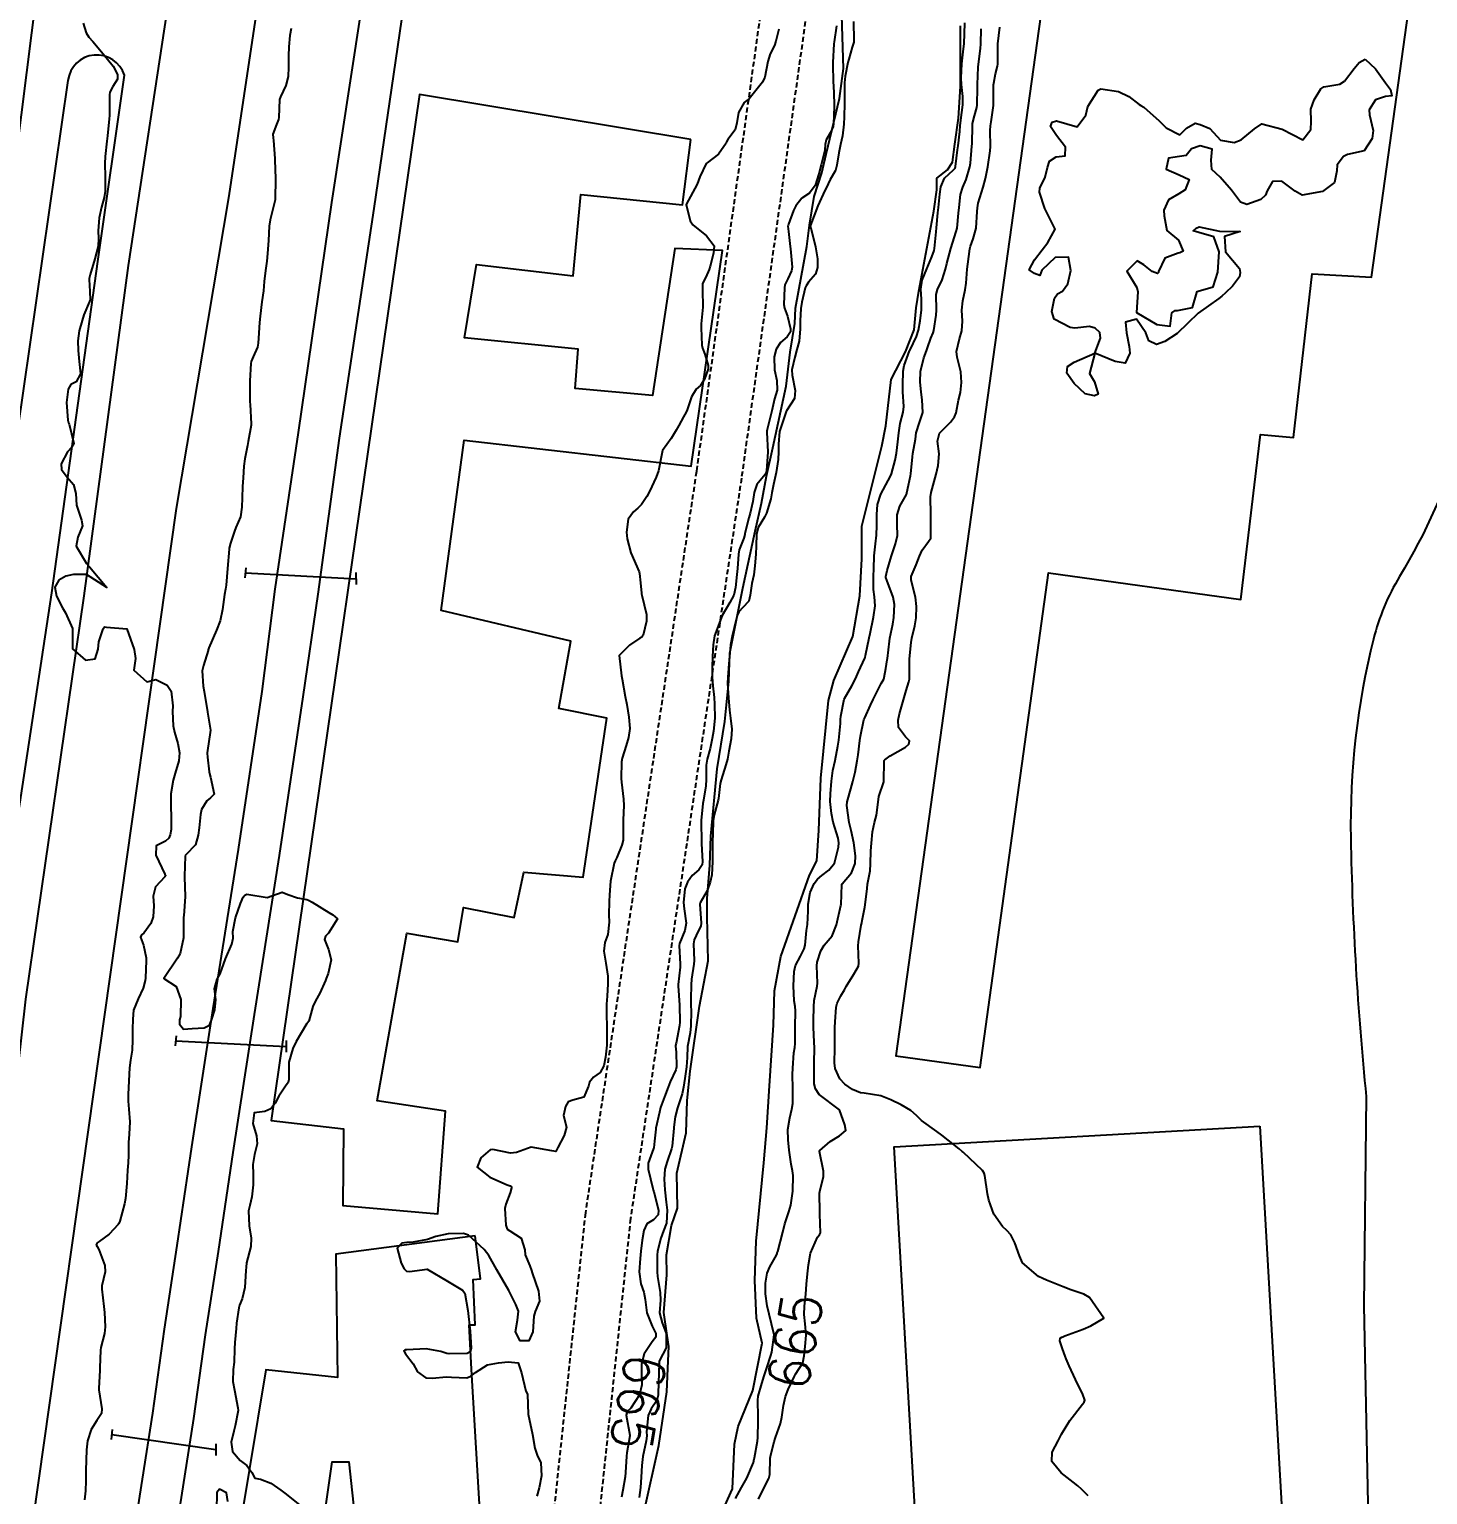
# Model space of a CAD drawing. Header units: metres. Extents: x 292545 to 299085, y 7450245 to 7463078.
# Drawn here: x 296186.9 to 296323.2, y 7457459 to 7457601.8 of the extents above; entities that cross this region are included whole.
import ezdxf
from ezdxf.enums import TextEntityAlignment as Align

# ---------------------------------------------------------------- set-up
doc = ezdxf.new("R2010")
doc.units = ezdxf.units.M
doc.linetypes.add('DASHED', pattern=[0.75, 0.5, -0.25])
for name, color, linetype in [('Area Verde e Lazer', 94, 'Continuous'), ('Cotas', 45, 'Continuous'), ('Curvas de Nivel 1m', 11, 'Continuous'), ('Curvas de Nivel 5m', 15, 'Continuous'), ('Edificações', 30, 'Continuous'), ('Hidrografia', 140, 'Continuous'), ('Linha Férrea', 20, 'Continuous'), ('Pórtico', 62, 'Continuous'), ('Vias Primárias', 230, 'Continuous'), ('Vias Secundárias', 230, 'DASHED')]:
    doc.layers.add(name, color=color, linetype=linetype)
doc.styles.add('Style-STANDARD', font='STANDARD.shx')

msp = doc.modelspace()

# ---------------------------------------------------------------- linework, layer by layer
at = {"layer": 'Area Verde e Lazer'}
msp.add_lwpolyline([(296196.17, 7457597.29, 0.805874), (296190.67, 7457596.78), (296183.21, 7457545.34), (296174.62, 7457486.87), (296173.35, 7457477.11, 0.775988), (296178.63, 7457475.89), (296179.02, 7457479.02), (296183.1, 7457507.43), (296189.11, 7457546.87), (296193.58, 7457579.14)], format="xyb", close=True, dxfattribs=at)
at = {"layer": 'Curvas de Nivel 1m', "flags": 128}
for points, elevation in [([(296192.15, 7457602.36), (296192.45, 7457601.4), (296192.69, 7457601), (296193.08, 7457600.56), (296194.09, 7457599.38), (296195.06, 7457598.18), (296195.49, 7457597.37), (296195.5, 7457596.91), (296195.04, 7457596.18), (296194.75, 7457595.64), (296194.71, 7457595.37), (296194.73, 7457593.65), (296194.71, 7457593.37), (296194.67, 7457593.05), (296194.52, 7457591.38), (296194.46, 7457590.87), (296194.29, 7457589.38), (296194.25, 7457588.69), (296194.28, 7457587.38), (296194.29, 7457586.01), (296194.2, 7457585.38), (296193.93, 7457584.43), (296193.71, 7457583.39), (296193.61, 7457582.13), (296193.63, 7457581.39), (296193.6, 7457580.64), (296193.29, 7457579.39), (296192.82, 7457577.89), (296192.74, 7457577.48), (296192.73, 7457577.4), (296192.8, 7457576.23), (296192.83, 7457575.4), (296192.78, 7457575.25), (296192.23, 7457573.95), (296192.04, 7457573.41), (296191.76, 7457572.4), (296191.64, 7457571.41), (296191.67, 7457570.47), (296191.77, 7457569.41), (296191.9, 7457568.21), (296191.48, 7457567.41), (296190.95, 7457567.16), (296190.69, 7457566.71), (296190.51, 7457565.42), (296190.65, 7457563.7), (296190.72, 7457563.42), (296190.77, 7457563.29), (296191.24, 7457561.41), (296191.01, 7457561.02), (296190.61, 7457560.59), (296190.02, 7457559.43), (296190.04, 7457558.88), (296190.58, 7457558.13), (296191.21, 7457557.41), (296191.42, 7457556.56), (296191.51, 7457555.41), (296191.99, 7457553.94), (296192.07, 7457553.4), (296191.63, 7457552.29), (296191.48, 7457551.41), (296192.49, 7457549.72), (296192.77, 7457549.4), (296194.45, 7457547.38), (296192.47, 7457548.67), (296191.21, 7457548.67), (296190.47, 7457548.49), (296189.78, 7457548.11), (296189.4, 7457547.44), (296189.56, 7457546.55), (296190.14, 7457545.42), (296190.43, 7457544.91), (296191.12, 7457543.41), (296191.11, 7457542.7), (296191.12, 7457541.41), (296192.37, 7457540.31), (296193.33, 7457540.43), (296193.62, 7457541.39), (296193.67, 7457542.1), (296194.1, 7457543.38), (296194.24, 7457543.55), (296194.41, 7457543.54), (296196.4, 7457543.35), (296197.13, 7457541.34), (296197.25, 7457540.47), (296197.08, 7457539.34), (296198.35, 7457538.2), (296199.24, 7457538.43), (296200.34, 7457537.88), (296200.74, 7457537.3), (296200.88, 7457535.87), (296200.87, 7457535.3), (296200.93, 7457533.93), (296201.05, 7457533.3), (296201.36, 7457532.21), (296201.53, 7457531.29), (296201.46, 7457530.5), (296201.12, 7457529.3), (296200.91, 7457528.63), (296200.68, 7457527.3), (296200.7, 7457525.8), (296200.72, 7457525.3), (296200.71, 7457523.83), (296200.63, 7457523.3), (296200.49, 7457522.99), (296200.16, 7457522.7), (296199.25, 7457522.22), (296199.22, 7457521.32), (296200.12, 7457519.47), (296200.17, 7457519.36), (296200.17, 7457519.31), (296200.12, 7457519.22), (296199.19, 7457518.24), (296198.98, 7457517.32), (296199.02, 7457516.39), (296198.97, 7457515.32), (296198.73, 7457514.66), (296198.06, 7457513.74), (296197.82, 7457513.56), (296197.72, 7457513.33), (296198.04, 7457512.54), (296198.29, 7457511.33), (296198.3, 7457511.05), (296198.21, 7457509.33), (296198.19, 7457509.13), (296197.99, 7457508.36), (296197.5, 7457507.34), (296197.07, 7457506.24), (296196.98, 7457505.34), (296196.96, 7457504.36), (296196.95, 7457503.34), (296196.92, 7457502.34), (296196.75, 7457501.35), (296196.65, 7457500.6), (296196.59, 7457499.35), (296196.53, 7457498.01), (296196.54, 7457497.35), (296196.61, 7457496.59), (296196.69, 7457495.35), (296196.63, 7457494.16), (296196.58, 7457493.35), (296196.57, 7457492.11), (296196.53, 7457491.35), (296196.48, 7457490.65), (296196.41, 7457489.35), (296196.28, 7457487.88), (296196.18, 7457487.35), (296195.73, 7457485.69), (296195.63, 7457485.46), (296195.55, 7457485.36), (296194.67, 7457484.41), (296193.7, 7457483.68), (296193.51, 7457483.57), (296193.43, 7457483.38), (296193.51, 7457483.2), (296193.69, 7457482.92), (296194.26, 7457481.37), (296194.3, 7457480.74), (296193.98, 7457479.38), (296193.96, 7457479.05), (296194.17, 7457477.37), (296194.22, 7457476.77), (296194.29, 7457475.37), (296194.23, 7457474.74), (296193.87, 7457473.38), (296193.83, 7457473.12), (296193.77, 7457471.38), (296193.76, 7457471.17), (296193.66, 7457469.38), (296193.67, 7457469.24), (296193.98, 7457467.38), (296193.93, 7457466.95), (296193.49, 7457466.27), (296192.94, 7457465.39), (296192.57, 7457464.29), (296192.48, 7457463.39), (296192.45, 7457462.4), (296192.42, 7457461.4), (296192.42, 7457460.39), (296192.39, 7457459.4), (296192.27, 7457458.53)], 668), ([(296267.22, 7457602.52), (296267.25, 7457600.68), (296267.23, 7457600.52), (296267.09, 7457600.03), (296266.75, 7457598.85), (296266.66, 7457598.52), (296266.39, 7457597.19), (296266.33, 7457596.53), (296266.32, 7457595.24), (296266.32, 7457594.53), (296266.31, 7457593.23), (296266.28, 7457592.53), (296266.13, 7457591.38), (296265.94, 7457590.53), (296265.77, 7457589.73), (296265.57, 7457588.53), (296265.46, 7457588.02), (296264.93, 7457587.12), (296264.75, 7457586.72), (296264.68, 7457586.54), (296264.42, 7457586.05), (296263.73, 7457584.56), (296263.01, 7457582.69), (296263, 7457582.57), (296263.04, 7457582.41), (296263.52, 7457580.56), (296263.69, 7457579.41), (296263.7, 7457578.56), (296263.49, 7457577.9), (296262.81, 7457577.12), (296262.6, 7457576.78), (296262.51, 7457576.57), (296262.18, 7457575.19), (296262.08, 7457574.58), (296262, 7457573.35), (296262.02, 7457572.58), (296261.93, 7457571.4), (296261.7, 7457570.58), (296261.49, 7457569.82), (296261.21, 7457568.59), (296261.23, 7457568.06), (296261.54, 7457566.58), (296261.47, 7457565.79), (296260.69, 7457564.59), (296260.68, 7457564.57), (296260.66, 7457564.54), (296260, 7457562.6), (296259.89, 7457561.34), (296259.9, 7457560.6), (296259.87, 7457559.86), (296259.67, 7457558.6), (296259.4, 7457557.42), (296259.24, 7457556.61), (296259.14, 7457556.04), (296258.74, 7457554.62), (296258.54, 7457554.25), (296257.91, 7457553.25), (296257.76, 7457552.63), (296257.73, 7457551.41), (296257.69, 7457550.63), (296257.61, 7457549.5), (296257.5, 7457548.63), (296257.31, 7457547.79), (296257.15, 7457546.63), (296257, 7457546.07), (296256.43, 7457545.44), (296256.05, 7457545.02), (296255.88, 7457544.65), (296255.59, 7457543.46), (296255.38, 7457542.65), (296255.23, 7457541.81), (296255.14, 7457540.65), (296255.07, 7457539.95), (296254.96, 7457538.65), (296254.94, 7457538.06), (296255.02, 7457536.65), (296255.12, 7457535.46), (296255.23, 7457534.66), (296255.34, 7457533.61), (296255.28, 7457532.65), (296255.07, 7457531.46), (296254.92, 7457530.66), (296254.78, 7457530.13), (296254.32, 7457528.67), (296254.23, 7457528.29), (296254.04, 7457526.85), (296254.01, 7457526.67), (296253.63, 7457525.25), (296253.55, 7457524.68), (296253.49, 7457523.36), (296253.47, 7457522.68), (296253.47, 7457521.36), (296253.48, 7457520.68), (296253.4, 7457519.41), (296253.25, 7457518.68), (296252.95, 7457517.84), (296252.27, 7457516.69), (296252.23, 7457516.55), (296252.38, 7457514.69), (296252.34, 7457514.42), (296252.06, 7457513.93), (296251.68, 7457513.06), (296251.61, 7457512.69), (296251.67, 7457511.05), (296251.66, 7457510.69), (296251.44, 7457509.26), (296251.38, 7457508.7), (296251.35, 7457507.33), (296251.37, 7457506.7), (296251.39, 7457506.12), (296251.37, 7457504.7), (296251.28, 7457504.03), (296251.05, 7457502.7), (296250.99, 7457501.63), (296250.94, 7457500.7), (296250.77, 7457499.58), (296250.66, 7457498.71), (296250.53, 7457498.06), (296250.05, 7457496.72), (296249.84, 7457495.82), (296249.71, 7457494.84), (296249.7, 7457494.72), (296249.55, 7457492.98), (296249.49, 7457492.72), (296249.04, 7457491.49), (296248.82, 7457490.73), (296248.75, 7457489.75), (296248.82, 7457488.73), (296248.94, 7457487.54), (296249.04, 7457486.73), (296248.98, 7457485.47), (296248.69, 7457484.73), (296248.42, 7457484.02), (296248.11, 7457482.74), (296248.07, 7457482.36), (296248.07, 7457480.74), (296248.11, 7457480.29), (296248.36, 7457478.73), (296248.39, 7457477.98), (296248.32, 7457476.73), (296248.57, 7457475.77), (296248.94, 7457474.73), (296248.96, 7457473.34), (296248.62, 7457472.73), (296248.27, 7457472.03), (296248.23, 7457470.73), (296248.22, 7457470.06), (296248.16, 7457468.73), (296248.05, 7457468.21), (296247.51, 7457467.39), (296247.21, 7457466.74), (296247.05, 7457465.17), (296247.06, 7457464.75), (296247, 7457464.28), (296246.68, 7457462.75), (296246.58, 7457461.89), (296246.53, 7457460.75), (296246.44, 7457459.73), (296246.31, 7457458.76)], 664), ([(296255.7, 7457458.65), (296256.31, 7457459.75), (296256.81, 7457460.63), (296257.45, 7457462.18), (296257.54, 7457462.53), (296257.55, 7457462.62), (296257.85, 7457464.24), (296257.88, 7457464.62), (296257.92, 7457466.19), (296257.93, 7457466.62), (296257.88, 7457468.25), (296257.92, 7457468.62), (296258.29, 7457469.86), (296258.51, 7457470.61), (296258.76, 7457471.4), (296259.17, 7457472.6), (296259.24, 7457472.93), (296259.47, 7457474.6), (296259.46, 7457474.73), (296258.99, 7457476.61), (296258.8, 7457477.44), (296258.65, 7457478.61), (296258.64, 7457479.62), (296258.81, 7457480.61), (296259.05, 7457481.23), (296259.69, 7457482.36), (296259.76, 7457482.53), (296259.78, 7457482.6), (296259.83, 7457482.73), (296260.31, 7457484.59), (296260.53, 7457485.4), (296260.91, 7457486.58), (296261.1, 7457487.22), (296261.3, 7457488.58), (296261.32, 7457490.12), (296261.26, 7457490.58), (296261.14, 7457491.23), (296260.94, 7457492.58), (296260.84, 7457493.6), (296260.82, 7457494.59), (296261, 7457495.73), (296261.21, 7457496.58), (296261.29, 7457497.15), (296261.29, 7457498.58), (296261.28, 7457499.96), (296261.29, 7457500.58), (296261.41, 7457502.07), (296261.49, 7457502.58), (296261.52, 7457502.98), (296261.53, 7457504.58), (296261.55, 7457506.16), (296261.51, 7457506.58), (296261.43, 7457507.13), (296261.37, 7457508.58), (296261.42, 7457509.98), (296261.56, 7457510.58), (296262.03, 7457511.5), (296262.41, 7457512.2), (296262.5, 7457512.57), (296262.64, 7457513.99), (296262.72, 7457514.56), (296262.78, 7457515.87), (296262.79, 7457516.56), (296263, 7457517.67), (296263.37, 7457518.56), (296263.69, 7457518.98), (296264.12, 7457519.33), (296264.82, 7457519.85), (296265.37, 7457520.53), (296265.74, 7457522.11), (296265.78, 7457522.53), (296265.72, 7457522.97), (296265.24, 7457524.53), (296265.05, 7457525.39), (296264.94, 7457526.54), (296264.96, 7457527.28), (296265.06, 7457528.54), (296265.21, 7457529.57), (296265.42, 7457530.53), (296265.68, 7457531.93), (296265.77, 7457532.53), (296265.94, 7457534.16), (296265.94, 7457534.53), (296265.96, 7457534.87), (296266.31, 7457536.52), (296266.33, 7457536.57), (296267.05, 7457537.81), (296267.4, 7457538.51), (296267.68, 7457539.19), (296268.3, 7457540.5), (296268.33, 7457540.56), (296268.39, 7457540.78), (296268.74, 7457542.49), (296268.84, 7457542.92), (296269.15, 7457544.49), (296269.31, 7457545.62), (296269.27, 7457546.49), (296269.17, 7457547.2), (296269.15, 7457548.49), (296269.19, 7457549.2), (296269.23, 7457550.49), (296269.34, 7457551.66), (296269.45, 7457552.49), (296269.49, 7457553.44), (296269.47, 7457554.49), (296269.55, 7457555.49), (296269.87, 7457556.48), (296270.59, 7457557.8), (296270.81, 7457558.25), (296270.9, 7457558.47), (296271.28, 7457559.79), (296271.4, 7457560.46), (296271.52, 7457561.57), (296271.62, 7457562.46), (296271.75, 7457563.36), (296272.04, 7457564.46), (296272.1, 7457565.03), (296272.02, 7457566.46), (296272.03, 7457567.12), (296272.06, 7457568.46), (296272.14, 7457569.03), (296272.68, 7457570.45), (296272.7, 7457570.48), (296272.73, 7457570.54), (296273.36, 7457571.83), (296273.55, 7457572.44), (296273.7, 7457573.37), (296273.84, 7457574.43), (296273.83, 7457575.48), (296273.76, 7457576.44), (296273.91, 7457577.34), (296274.36, 7457578.43), (296274.84, 7457579.6), (296275.06, 7457580.21), (296275.1, 7457580.42), (296275.26, 7457582.03), (296275.3, 7457582.42), (296275.43, 7457583.88), (296275.48, 7457584.41), (296275.63, 7457585.7), (296275.73, 7457586.41), (296276.07, 7457587.27), (296276.95, 7457588.06), (296277.1, 7457588.25), (296277.14, 7457588.4), (296277.35, 7457590.01), (296277.4, 7457590.4), (296277.56, 7457591.82), (296277.61, 7457592.39), (296277.77, 7457593.64), (296277.87, 7457594.39), (296277.87, 7457595.23), (296277.74, 7457596.39), (296277.7, 7457597.04), (296277.77, 7457598.39), (296277.9, 7457599.57), (296277.99, 7457600.39), (296278.02, 7457601.31), (296278.06, 7457602.39)], 664), ([(296290.07, 7457458.91), (296289.42, 7457459.58), (296289.07, 7457459.9), (296288.62, 7457460.25), (296287.44, 7457461.17), (296286.53, 7457462.28), (296286.57, 7457463.17), (296287.14, 7457464.27), (296287.25, 7457464.49), (296287.48, 7457464.94), (296288.29, 7457466.26), (296289.52, 7457467.84), (296289.7, 7457468.06), (296289.76, 7457468.24), (296289.53, 7457468.88), (296289.07, 7457469.77), (296288.85, 7457470.25), (296288.23, 7457471.6), (296287.92, 7457472.26), (296287.82, 7457472.52), (296287.58, 7457473.24), (296287.32, 7457474.01), (296287.36, 7457474.27), (296287.5, 7457474.36), (296287.59, 7457474.4), (296287.81, 7457474.49), (296289.6, 7457475.16), (296290.35, 7457475.48), (296291.61, 7457476.22), (296290.19, 7457478.23), (296289.65, 7457478.56), (296288.39, 7457478.99), (296287.65, 7457479.27), (296286.01, 7457479.94), (296285.66, 7457480.08), (296285.23, 7457480.29), (296283.68, 7457481.62), (296283.37, 7457482.31), (296282.94, 7457483.55), (296282.54, 7457484.33), (296282.16, 7457484.77), (296281.72, 7457485.14), (296280.87, 7457486.35), (296280.4, 7457487.71), (296280.26, 7457488.35), (296280.01, 7457490.13), (296279.94, 7457490.36), (296279.79, 7457490.6), (296277.89, 7457492.38), (296277.8, 7457492.46), (296277.49, 7457492.71), (296275.83, 7457494.06), (296275.32, 7457494.42), (296273.84, 7457495.47), (296273.36, 7457495.95), (296272.78, 7457496.45), (296271.86, 7457496.99), (296270.86, 7457497.48), (296269.87, 7457497.87), (296268.24, 7457498.13), (296267.88, 7457498.17), (296267.1, 7457498.51), (296266.37, 7457499.01), (296265.89, 7457499.54), (296265.43, 7457500.53), (296265.35, 7457501.09), (296265.39, 7457502.54), (296265.39, 7457503.07), (296265.4, 7457504.54), (296265.41, 7457505.08), (296265.52, 7457506.53), (296265.61, 7457506.9), (296265.99, 7457507.62), (296266.32, 7457508.21), (296266.49, 7457508.52), (296267.23, 7457509.73), (296267.69, 7457510.5), (296267.74, 7457510.79), (296267.66, 7457512.5), (296267.69, 7457512.87), (296267.96, 7457514.5), (296267.98, 7457514.6), (296268.08, 7457515.13), (296268.32, 7457516.27), (296268.36, 7457516.5), (296268.53, 7457518.08), (296268.58, 7457518.5), (296268.82, 7457519.8), (296268.87, 7457520.49), (296268.89, 7457521.75), (296268.97, 7457522.49), (296269.06, 7457523.61), (296269.25, 7457524.49), (296269.46, 7457525.23), (296269.6, 7457526.49), (296269.69, 7457527.02), (296270.16, 7457528.48), (296270.17, 7457528.54), (296270.19, 7457530.48), (296270.2, 7457530.54), (296270.26, 7457530.62), (296270.79, 7457530.99), (296272.28, 7457531.84), (296272.61, 7457532.12), (296272.66, 7457532.45), (296272.29, 7457532.86), (296271.6, 7457533.76), (296271.55, 7457534.46), (296271.69, 7457535.09), (296272.07, 7457536.45), (296272.34, 7457537.36), (296272.61, 7457538.19), (296272.66, 7457538.45), (296272.65, 7457540.18), (296272.65, 7457540.45), (296272.82, 7457542.03), (296272.9, 7457542.45), (296273.2, 7457543.65), (296273.32, 7457544.44), (296273.34, 7457545.54), (296273.26, 7457546.44), (296272.83, 7457548.09), (296272.83, 7457548.45), (296273.33, 7457549.6), (296273.64, 7457550.44), (296273.91, 7457551.03), (296274.51, 7457551.86), (296274.74, 7457552.21), (296274.76, 7457552.43), (296274.75, 7457552.66), (296274.73, 7457554.43), (296274.72, 7457556.28), (296274.73, 7457556.43), (296274.79, 7457556.64), (296275.25, 7457558.42), (296275.47, 7457559.28), (296275.55, 7457560.42), (296275.4, 7457561.65), (296275.6, 7457562.42), (296276.65, 7457563.51), (296277.05, 7457564.01), (296277.2, 7457564.39), (296277.44, 7457565.63), (296277.62, 7457566.39), (296277.73, 7457567.36), (296277.66, 7457568.39), (296277.32, 7457569.81), (296277.25, 7457570.39), (296277.53, 7457571.61), (296277.78, 7457572.39), (296277.84, 7457573.33), (296277.78, 7457574.39), (296277.86, 7457575.32), (296278.09, 7457576.39), (296278.18, 7457577.02), (296278.28, 7457578.39), (296278.34, 7457578.88), (296278.55, 7457580.38), (296278.6, 7457580.63), (296278.86, 7457581.36), (296279.16, 7457582.38), (296279.27, 7457584), (296279.29, 7457584.37), (296279.37, 7457584.84), (296279.84, 7457586.37), (296280.08, 7457587.22), (296280.29, 7457588.36), (296280.54, 7457589.93), (296280.57, 7457590.36), (296280.52, 7457591.89), (296280.55, 7457592.36), (296280.61, 7457592.74), (296280.84, 7457594.35), (296280.85, 7457594.52), (296280.86, 7457596.35), (296280.87, 7457596.52), (296281.05, 7457597.41), (296281.24, 7457598.17), (296281.27, 7457598.35), (296281.26, 7457600.18), (296281.27, 7457600.35), (296281.48, 7457601.97)], 666), ([(296212.43, 7457601.84), (296212.28, 7457601.17), (296212.19, 7457600.06), (296212.17, 7457599.17), (296212.16, 7457598.06), (296212.12, 7457597.17), (296211.91, 7457596.3), (296211.37, 7457595.18), (296211.29, 7457594.91), (296211.22, 7457593.18), (296211.19, 7457592.99), (296210.99, 7457592.5), (296210.63, 7457591.53), (296210.66, 7457591.18), (296210.7, 7457590.92), (296210.82, 7457589.18), (296210.83, 7457589.06), (296210.88, 7457587.18), (296210.87, 7457585.21), (296210.87, 7457585.18), (296210.87, 7457585.14), (296210.37, 7457583.19), (296210.28, 7457582.59), (296210.2, 7457581.19), (296210.12, 7457579.92), (296210.03, 7457579.19), (296209.9, 7457578.27), (296209.8, 7457577.2), (296209.71, 7457576.29), (296209.57, 7457575.2), (296209.38, 7457573.81), (296209.32, 7457573.2), (296209.22, 7457571.68), (296209.2, 7457571.2), (296209.14, 7457570.8), (296208.72, 7457569.86), (296208.53, 7457569.4), (296208.49, 7457569.21), (296208.4, 7457567.51), (296208.4, 7457567.21), (296208.4, 7457565.49), (296208.41, 7457565.21), (296208.51, 7457563.34), (296208.51, 7457563.21), (296208.24, 7457561.6), (296208.16, 7457561.21), (296207.91, 7457559.91), (296207.82, 7457559.22), (296207.73, 7457558.07), (296207.68, 7457557.22), (296207.64, 7457556.14), (296207.61, 7457555.22), (296207.47, 7457554.29), (296207.03, 7457553.22), (296206.88, 7457552.87), (296206.51, 7457551.7), (296206.39, 7457551.23), (296206.38, 7457551.11), (296206.22, 7457549.23), (296206.07, 7457547.62), (296206.02, 7457547.24), (296205.92, 7457546.71), (296205.71, 7457545.24), (296205.51, 7457544.15), (296205.15, 7457543.25), (296204.39, 7457541.52), (296204.33, 7457541.31), (296204.32, 7457541.26), (296203.86, 7457539.78), (296203.76, 7457539.27), (296203.84, 7457537.77), (296203.93, 7457537.26), (296204.28, 7457535.29), (296204.28, 7457535.26), (296204.31, 7457535.05), (296204.55, 7457533.51), (296204.54, 7457533.26), (296204.27, 7457531.5), (296204.24, 7457531.29), (296204.24, 7457531.26), (296204.26, 7457530.86), (296204.42, 7457529.44), (296204.46, 7457529.26), (296204.57, 7457528.93), (296204.91, 7457527.25), (296204.57, 7457526.9), (296204.21, 7457526.62), (296203.69, 7457525.78), (296203.58, 7457525.27), (296203.46, 7457523.99), (296203.37, 7457523.27), (296203.11, 7457522.32), (296202.14, 7457521.36), (296202.11, 7457521.32), (296202.1, 7457521.28), (296202.09, 7457521.23), (296202.02, 7457519.28), (296202.02, 7457519.18), (296202.1, 7457517.28), (296201.96, 7457515.4), (296201.94, 7457515.28), (296201.92, 7457515.13), (296201.91, 7457513.28), (296201.59, 7457511.73), (296201.35, 7457511.29), (296200, 7457509.31), (296201.22, 7457508.52), (296201.65, 7457507.28), (296201.63, 7457505.62), (296201.55, 7457505.29), (296201.53, 7457504.87), (296201.94, 7457504.36), (296202.78, 7457504.44), (296203.95, 7457504.5), (296204.46, 7457504.75), (296204.65, 7457505.25), (296204.97, 7457506.25), (296205.07, 7457507.25), (296204.95, 7457508.29), (296205.2, 7457509.25), (296205.5, 7457509.75), (296206.02, 7457511.24), (296206.63, 7457512.65), (296206.77, 7457513.23), (296206.73, 7457513.9), (296206.99, 7457515.23), (296207.47, 7457516.6), (296207.73, 7457517.22), (296207.89, 7457517.41), (296208.1, 7457517.53), (296210.09, 7457517.19), (296211.54, 7457517.73), (296212.1, 7457517.48), (296213.03, 7457517.15), (296213.94, 7457516.99), (296214.09, 7457516.95), (296214.47, 7457516.76), (296216.08, 7457515.73), (296216.48, 7457515.52), (296216.93, 7457515.11), (296216.06, 7457513.71), (296215.76, 7457513.42), (296215.65, 7457513.12), (296216.04, 7457512.12), (296216.31, 7457511.12), (296216.01, 7457509.79), (296215.83, 7457509.3), (296215.77, 7457509.12), (296215.22, 7457507.89), (296214.79, 7457507.13), (296214.54, 7457506.57), (296214.13, 7457505.14), (296214.05, 7457505.04), (296213.95, 7457504.92), (296212.91, 7457503.16), (296212.58, 7457502.5), (296212.18, 7457501.17), (296212.18, 7457499.46), (296212.11, 7457499.17), (296211.88, 7457498.82), (296211.2, 7457497.84), (296210.86, 7457497.18), (296210.44, 7457496.6), (296209.85, 7457496.37), (296208.82, 7457496.22), (296208.67, 7457495.2), (296209.04, 7457493.98), (296209.11, 7457493.2), (296208.84, 7457492.17), (296208.69, 7457491.2), (296208.72, 7457490.26), (296208.72, 7457489.2), (296208.58, 7457488.03), (296208.39, 7457487.21), (296208.27, 7457486.67), (296208.31, 7457485.21), (296208.52, 7457484.03), (296208.48, 7457483.21), (296208.07, 7457481.61), (296208.02, 7457481.21), (296208.01, 7457480.87), (296207.9, 7457479.22), (296207.63, 7457478.12), (296207.37, 7457477.48), (296207.31, 7457477.22), (296207.1, 7457475.73), (296207.05, 7457475.23), (296206.94, 7457473.86), (296206.9, 7457473.23), (296206.86, 7457471.93), (296206.75, 7457471.23), (296206.72, 7457470.05), (296206.9, 7457469.23), (296207.23, 7457467.5), (296207.24, 7457467.22), (296206.97, 7457465.74), (296206.83, 7457465.23), (296206.56, 7457464.14), (296206.69, 7457463.23), (296207.44, 7457462.37), (296208.1, 7457461.87), (296208.57, 7457461.2), (296208.87, 7457460.64), (296209.43, 7457460.56), (296210.43, 7457460.17), (296211.42, 7457459.46), (296211.8, 7457459.17), (296213.39, 7457457.92)], 667), ([(296259.93, 7457601.78), (296259.64, 7457600.6), (296259.5, 7457600.19), (296259.08, 7457599.36), (296258.86, 7457598.61), (296258.57, 7457597.1), (296258.35, 7457596.62), (296257.03, 7457595), (296256.83, 7457594.84), (296256.57, 7457594.64), (296256.01, 7457593.65), (296255.83, 7457592.65), (296255.67, 7457591.97), (296254.98, 7457591.01), (296254.85, 7457590.79), (296254.79, 7457590.66), (296254.05, 7457589.59), (296252.95, 7457588.76), (296252.84, 7457588.68), (296252.24, 7457587.38), (296251.99, 7457586.69), (296250.9, 7457584.71), (296251.29, 7457583.1), (296251.56, 7457582.7), (296252.87, 7457581.63), (296253.64, 7457580.67), (296253.56, 7457579.96), (296253.24, 7457578.68), (296253.15, 7457578.35), (296252.82, 7457577.63), (296252.5, 7457576.99), (296252.49, 7457576.68), (296252.51, 7457576.4), (296252.53, 7457574.69), (296252.38, 7457573.08), (296252.35, 7457572.69), (296252.44, 7457570.99), (296252.51, 7457570.69), (296252.73, 7457570.13), (296253.05, 7457569.02), (296253.04, 7457568.69), (296252.7, 7457567.68), (296252.31, 7457567.08), (296251.89, 7457566.7), (296251.42, 7457565.97), (296251.01, 7457564.71), (296250.9, 7457564.46), (296250.66, 7457564), (296250.19, 7457563.17), (296249.92, 7457562.72), (296249.43, 7457561.92), (296248.61, 7457560.73), (296248.2, 7457558.74), (296247.98, 7457558.13), (296247.34, 7457556.75), (296247.08, 7457556.24), (296246.55, 7457555.46), (296246.2, 7457555.11), (296245.76, 7457554.77), (296245.26, 7457554.05), (296245.09, 7457552.77), (296245.15, 7457552.14), (296245.51, 7457550.77), (296246.33, 7457548.91), (296246.37, 7457548.76), (296246.46, 7457547.85), (296246.54, 7457546.84), (296246.54, 7457546.76), (296246.57, 7457546.64), (296247.05, 7457544.75), (296247.05, 7457544.12), (296246.71, 7457542.76), (296246.59, 7457542.57), (296246.4, 7457542.45), (296245.38, 7457541.79), (296244.38, 7457540.78), (296244.61, 7457538.78), (296244.66, 7457538.47), (296244.97, 7457536.77), (296245.11, 7457535.99), (296245.32, 7457534.77), (296245.4, 7457533.67), (296245.27, 7457532.77), (296245.05, 7457531.99), (296244.67, 7457530.78), (296244.61, 7457530.42), (296244.57, 7457528.78), (296244.59, 7457528.42), (296244.8, 7457526.77), (296244.83, 7457526.15), (296244.77, 7457524.77), (296244.77, 7457524.19), (296244.77, 7457522.77), (296244.65, 7457522.29), (296244.15, 7457521.11), (296244, 7457520.78), (296243.9, 7457520.55), (296243.53, 7457518.8), (296243.45, 7457517.45), (296243.41, 7457516.8), (296243.36, 7457515.51), (296243.4, 7457514.8), (296243.27, 7457513.59), (296242.98, 7457512.8), (296242.87, 7457511.96), (296243.07, 7457510.8), (296243.27, 7457509.54), (296243.28, 7457508.8), (296243.21, 7457507.58), (296243.15, 7457506.8), (296243.13, 7457505.63), (296243.17, 7457504.8), (296243.19, 7457503.55), (296243.16, 7457502.8), (296243.06, 7457501.65), (296242.89, 7457500.8), (296242.54, 7457500.16), (296241.89, 7457499.69), (296241.5, 7457499.2), (296241.39, 7457498.81), (296240.92, 7457497.76), (296239.86, 7457497.46), (296239.41, 7457497.29), (296239.14, 7457496.84), (296238.96, 7457495.96), (296239.24, 7457494.84), (296239.01, 7457494.03), (296238.41, 7457492.85), (296238.19, 7457492.47), (296237.81, 7457492.53), (296235.81, 7457492.88), (296234.36, 7457492.35), (296233.8, 7457492.3), (296232.07, 7457492.67), (296231.81, 7457492.62), (296230.89, 7457491.84), (296230.55, 7457490.94), (296231.77, 7457489.96), (296233.47, 7457489.2), (296233.76, 7457489.1), (296233.88, 7457489.02), (296233.88, 7457488.91), (296233.76, 7457488.42), (296233.32, 7457487.34), (296233.25, 7457486.91), (296233.33, 7457485.3), (296233.45, 7457484.91), (296233.71, 7457484.74), (296234.83, 7457484.02), (296235.19, 7457482.89), (296235.21, 7457482.41), (296235.67, 7457481.33), (296235.82, 7457480.88), (296235.89, 7457480.65), (296236.51, 7457478.87), (296236.61, 7457477.89), (296236.2, 7457476.87), (296236.07, 7457476.42), (296235.96, 7457474.88), (296235.58, 7457474.03), (296234.72, 7457474.03), (296234.26, 7457474.9), (296234.47, 7457476.04), (296234.58, 7457476.9), (296234.3, 7457477.57), (296233.64, 7457478.91), (296232.47, 7457480.92), (296231.69, 7457482.34), (296231.23, 7457482.93), (296229.71, 7457484.3), (296229.22, 7457484.47), (296227.71, 7457484.44), (296226.52, 7457484.18), (296225.7, 7457483.89), (296224.31, 7457483.63), (296223.7, 7457483.61), (296223.21, 7457483.52), (296222.75, 7457483.04), (296223.12, 7457481.59), (296223.43, 7457481.03), (296223.67, 7457480.8), (296223.94, 7457480.76), (296225.67, 7457481), (296227.66, 7457479.84), (296229.12, 7457478.96), (296229.34, 7457478.65), (296229.62, 7457476.96), (296229.85, 7457474.96), (296229.94, 7457473.31), (296229.85, 7457472.96), (296229.57, 7457472.79), (296227.8, 7457472.75), (296227.57, 7457472.78), (296227, 7457472.99), (296225.58, 7457473.23), (296223.68, 7457473.14), (296223.57, 7457473.13), (296223.49, 7457473.12), (296223.41, 7457473.03), (296223.57, 7457472.76), (296224.32, 7457471.78), (296224.72, 7457471.01), (296225.54, 7457470.42), (296226.15, 7457470.39), (296227.55, 7457470.51), (296228.05, 7457470.47), (296229.54, 7457470.41), (296229.92, 7457470.58), (296230.39, 7457470.95), (296231.56, 7457471.68), (296232.61, 7457471.87), (296233.56, 7457471.97), (296234.55, 7457471.89), (296234.87, 7457470.89), (296235.28, 7457469.13), (296235.4, 7457468.88), (296235.43, 7457468.79), (296235.5, 7457466.88), (296235.94, 7457464.88), (296236.15, 7457463.57), (296236.4, 7457462.88), (296236.73, 7457462.15), (296236.8, 7457460.87), (296236.58, 7457459.71), (296236.34, 7457458.88)], 666), ([(296206.26, 7457458.37), (296206.1, 7457459.23), (296205.42, 7457459.58), (296205.17, 7457459.24), (296205.13, 7457457.5)], 667)]:
    msp.add_lwpolyline(points, dxfattribs=dict(at, elevation=elevation))
at = {"layer": 'Curvas de Nivel 1m', "elevation": 667, "flags": 128}
msp.add_lwpolyline([(296317.08, 7457598.85), (296318.07, 7457597.91), (296319.05, 7457596.55), (296319.54, 7457595.89), (296319.66, 7457595.27), (296319.03, 7457595.23), (296318.06, 7457594.88), (296317.47, 7457593.92), (296317.49, 7457593.43), (296317.85, 7457591.91), (296317.76, 7457591.13), (296316.97, 7457589.92), (296315.34, 7457589.57), (296314.96, 7457589.38), (296314.35, 7457588.56), (296314.3, 7457587.96), (296314.06, 7457586.83), (296312.92, 7457585.97), (296310.92, 7457585.6), (296310.25, 7457586.01), (296308.93, 7457586.96), (296308.04, 7457586.92), (296307.52, 7457586.03), (296307.35, 7457585.6), (296306.91, 7457585.18), (296305.53, 7457584.68), (296304.91, 7457584.92), (296304.05, 7457586.08), (296302.94, 7457587.36), (296302.13, 7457588.1), (296302.06, 7457589), (296302.16, 7457590.1), (296300.98, 7457590.4), (296300.13, 7457590.12), (296299.63, 7457589.46), (296298.96, 7457589.38), (296297.89, 7457589.22), (296297.69, 7457588.15), (296298.94, 7457587.6), (296299.93, 7457587.13), (296299.52, 7457586.13), (296298.92, 7457585.75), (296297.91, 7457585.15), (296297.45, 7457584.15), (296297.47, 7457583.58), (296297.73, 7457582.15), (296298.86, 7457581.23), (296299.34, 7457580.14), (296299.01, 7457579.98), (296298.85, 7457579.96), (296297.53, 7457579.47), (296296.94, 7457578.16), (296296.92, 7457578.07), (296296.83, 7457577.99), (296296.3, 7457578.17), (296295.49, 7457578.83), (296294.84, 7457579.21), (296293.83, 7457578.2), (296294.81, 7457576.62), (296294.92, 7457576.19), (296294.78, 7457574.19), (296296.77, 7457573), (296298.07, 7457572.84), (296298.22, 7457574.15), (296298.55, 7457574.37), (296298.79, 7457574.37), (296300.24, 7457574.67), (296300.66, 7457576.12), (296300.71, 7457576.22), (296300.8, 7457576.25), (296302.24, 7457576.67), (296302.71, 7457578.09), (296302.85, 7457580.09), (296302.33, 7457581.56), (296300.87, 7457581.98), (296300.32, 7457582.13), (296300.6, 7457582.4), (296300.88, 7457582.53), (296302.87, 7457582.09), (296304.87, 7457582.07), (296303.37, 7457581.59), (296303.45, 7457580.08), (296304.83, 7457578.46), (296304.88, 7457578.07), (296304.82, 7457577.64), (296304.15, 7457576.74), (296303.47, 7457576.08), (296303.11, 7457575.78), (296302.8, 7457575.55), (296300.78, 7457574.12), (296299.77, 7457573.13), (296298.75, 7457572.14), (296297.54, 7457571.35), (296296.74, 7457571.05), (296296, 7457571.42), (296295.69, 7457572.18), (296294.77, 7457573.52), (296293.72, 7457573.25), (296293.8, 7457572.2), (296294.07, 7457570.86), (296294.13, 7457570.2), (296293.69, 7457569.24), (296292.72, 7457569.41), (296290.73, 7457570.23), (296290.21, 7457568.24), (296290.7, 7457567.41), (296291.06, 7457566.23), (296290.68, 7457566.06), (296289.79, 7457566.25), (296288.7, 7457567.26), (296288.01, 7457568.27), (296288.07, 7457568.92), (296288.72, 7457569.33), (296290.73, 7457570.23), (296291.28, 7457571.69), (296291.22, 7457572.23), (296290.76, 7457572.65), (296290.19, 7457572.81), (296288.76, 7457572.66), (296288.33, 7457572.7), (296286.77, 7457573.53), (296286.52, 7457574.28), (296286.8, 7457575.57), (296287.09, 7457575.99), (296287.56, 7457576.27), (296288.1, 7457576.98), (296288.38, 7457578.26), (296288.16, 7457579.58), (296286.85, 7457579.54), (296285.57, 7457578.3), (296285.36, 7457577.77), (296284.83, 7457577.97), (296284.33, 7457578.32), (296284.84, 7457579.31), (296285.6, 7457580.29), (296286.15, 7457581), (296286.87, 7457582.28), (296285.84, 7457584.29), (296285.32, 7457585.9), (296285.36, 7457586.3), (296285.87, 7457587.36), (296286.1, 7457588.29), (296286.31, 7457588.93), (296286.96, 7457589.35), (296287.82, 7457589.42), (296287.85, 7457590.27), (296286.98, 7457591.42), (296286.42, 7457592.29), (296286.58, 7457592.7), (296287, 7457592.83), (296288.99, 7457592.26), (296289.86, 7457593.4), (296290.05, 7457594.24), (296291.04, 7457595.83), (296291.31, 7457595.96), (296293.04, 7457595.7), (296294.03, 7457595.2), (296295.03, 7457594.45), (296295.19, 7457594.35), (296295.5, 7457594.18), (296297, 7457592.83), (296297.66, 7457592.15), (296298.99, 7457591.47), (296299.64, 7457592.13), (296300.5, 7457592.62), (296301, 7457592.49), (296301.92, 7457592.1), (296302.98, 7457590.96), (296304.31, 7457590.74), (296304.98, 7457590.98), (296306.27, 7457592.05), (296307, 7457592.54), (296308.99, 7457592.02), (296310.98, 7457591), (296311.78, 7457591.99), (296311.8, 7457592.79), (296311.77, 7457593.99), (296312.11, 7457594.9), (296312.75, 7457595.97), (296313.04, 7457596.17), (296314.59, 7457596.41), (296315.05, 7457596.7), (296315.98, 7457597.94), (296316.47, 7457598.54)], close=True, dxfattribs=at)
at = {"layer": 'Curvas de Nivel 5m', "elevation": 665, "flags": 128}
for points in [[(296265.54, 7457602.11), (296265.33, 7457600.54), (296265.3, 7457600.33), (296265.19, 7457598.54), (296265.19, 7457598.42), (296265.24, 7457596.54), (296265.25, 7457596.33), (296265.33, 7457594.54), (296265.33, 7457594.22), (296265.27, 7457592.54), (296265.23, 7457592.3), (296264.98, 7457591.7), (296264.55, 7457590.98), (296264.46, 7457590.55), (296264.41, 7457590), (296264.06, 7457588.55), (296263.83, 7457587.67), (296263.47, 7457586.56), (296262.92, 7457585.81), (296262.17, 7457585.31), (296261.58, 7457584.58), (296261.37, 7457584.11), (296260.88, 7457582.77), (296260.83, 7457582.65), (296260.81, 7457582.59), (296260.88, 7457582.07), (296261.04, 7457580.59), (296261.07, 7457580.37), (296261.23, 7457578.59), (296261.16, 7457578.25), (296260.82, 7457577.46), (296260.53, 7457576.87), (296260.47, 7457576.59), (296260.43, 7457574.95), (296260.49, 7457574.59), (296260.78, 7457573.81), (296261.08, 7457572.59), (296261.06, 7457572.28), (296260.75, 7457571.8), (296260.1, 7457571.24), (296259.68, 7457570.6), (296259.47, 7457569.85), (296259.5, 7457568.6), (296259.75, 7457567.55), (296259.77, 7457566.6), (296259.51, 7457565.77), (296259.24, 7457564.6), (296258.81, 7457562.79), (296258.77, 7457562.62), (296258.76, 7457562.5), (296258.86, 7457560.62), (296258.72, 7457558.75), (296258.69, 7457558.62), (296258.59, 7457558.4), (296257.79, 7457557.42), (296257.54, 7457556.63), (296257.41, 7457555.78), (296257.14, 7457554.63), (296257, 7457554.17), (296256.62, 7457552.64), (296256.61, 7457552.55), (296256.52, 7457552.19), (296256.08, 7457551.07), (296256, 7457550.65), (296255.89, 7457549.23), (296255.84, 7457548.65), (296255.72, 7457547.39), (296255.54, 7457546.65), (296255.16, 7457545.93), (296254.42, 7457544.66), (296253.68, 7457542.67), (296253.53, 7457541.8), (296253.48, 7457540.67), (296253.44, 7457539.6), (296253.44, 7457538.67), (296253.5, 7457537.83), (296253.63, 7457536.67), (296253.68, 7457536.02), (296253.7, 7457534.68), (296253.56, 7457533.41), (296253.44, 7457532.68), (296253.24, 7457531.71), (296252.95, 7457530.68), (296252.85, 7457530.09), (296252.86, 7457528.68), (296252.83, 7457528.08), (296252.59, 7457526.69), (296252.54, 7457526.36), (296252.38, 7457524.69), (296252.38, 7457524.5), (296252.4, 7457522.69), (296252.4, 7457522.44), (296252.49, 7457520.69), (296252.45, 7457520.38), (296252.13, 7457519.88), (296251.49, 7457519.34), (296251.02, 7457518.7), (296250.78, 7457518.04), (296250.63, 7457516.7), (296250.71, 7457516.08), (296250.91, 7457514.7), (296250.79, 7457513.98), (296250.26, 7457512.71), (296250.23, 7457512.52), (296250.33, 7457510.71), (296250.31, 7457510.41), (296250.12, 7457508.71), (296250.12, 7457508.59), (296250.24, 7457506.72), (296250.3, 7457505.05), (296250.27, 7457504.72), (296249.94, 7457503), (296249.88, 7457502.78), (296249.87, 7457502.72), (296249.92, 7457502.15), (296249.96, 7457500.72), (296249.9, 7457500.4), (296249.36, 7457499.25), (296249.16, 7457498.73), (296248.8, 7457497.79), (296248.41, 7457496.73), (296248.29, 7457496.29), (296247.96, 7457494.74), (296247.94, 7457494.63), (296247.82, 7457493.46), (296247.74, 7457492.81), (296247.72, 7457492.74), (296247.21, 7457491.33), (296247.21, 7457490.75), (296247.65, 7457488.85), (296247.69, 7457488.74), (296247.76, 7457488.53), (296248.22, 7457486.74), (296248.19, 7457486.28), (296247.73, 7457485.82), (296247.06, 7457485.41), (296246.78, 7457484.75), (296246.63, 7457483.83), (296246.48, 7457482.75), (296246.41, 7457482.03), (296246.33, 7457480.75), (296246.48, 7457479.58), (296246.77, 7457478.75), (296246.92, 7457478.04), (296247.08, 7457476.75), (296247.6, 7457475.46), (296247.96, 7457474.74), (296247.95, 7457474.37), (296247.58, 7457473.91), (296246.8, 7457472.75), (296246.55, 7457471.74), (296246.56, 7457470.75), (296246.57, 7457469.72), (296246.37, 7457468.76), (296245.51, 7457467.47), (296245.16, 7457467.12), (296245.07, 7457466.77), (296245.42, 7457464.83), (296245.42, 7457464.77), (296245.12, 7457463.11), (296245.1, 7457462.77), (296245, 7457461.21), (296244.95, 7457460.77), (296244.73, 7457459.46), (296244.61, 7457458.78)], [(296257.95, 7457458.61), (296258.43, 7457459.6), (296258.95, 7457460.6), (296259.05, 7457461), (296259.1, 7457462.6), (296259.14, 7457462.92), (296259.47, 7457464.17), (296259.57, 7457464.5), (296259.6, 7457464.6), (296260.11, 7457465.97), (296260.24, 7457466.59), (296260.38, 7457467.72), (296260.59, 7457468.59), (296260.84, 7457469.28), (296261.45, 7457470.58), (296261.48, 7457470.65), (296261.55, 7457470.78), (296262.26, 7457471.87), (296262.39, 7457472.57), (296262.49, 7457473.48), (296262.59, 7457474.57), (296262.49, 7457475.68), (296262.41, 7457476.57), (296262.45, 7457477.38), (296262.56, 7457478.57), (296262.64, 7457479.55), (296262.73, 7457480.56), (296262.81, 7457481.42), (296263.02, 7457482.56), (296263.71, 7457484.1), (296263.91, 7457484.35), (296263.99, 7457484.55), (296263.94, 7457486.34), (296263.93, 7457486.55), (296263.9, 7457488.4), (296263.93, 7457488.55), (296264.29, 7457490.04), (296264.29, 7457490.54), (296263.9, 7457492.46), (296263.93, 7457492.55), (296264.94, 7457493.42), (296265.83, 7457493.97), (296266.47, 7457494.52), (296266.37, 7457495.05), (296265.85, 7457496.53), (296263.87, 7457498), (296263.49, 7457498.55), (296263.38, 7457499.06), (296263.36, 7457500.56), (296263.37, 7457501.1), (296263.4, 7457502.56), (296263.38, 7457503.1), (296263.31, 7457504.56), (296263.31, 7457505.21), (296263.33, 7457506.56), (296263.38, 7457507.16), (296263.67, 7457508.55), (296263.69, 7457508.87), (296263.62, 7457510.55), (296263.68, 7457510.9), (296264.04, 7457511.99), (296264.35, 7457512.55), (296265.12, 7457513.47), (296265.56, 7457514.53), (296265.99, 7457516.42), (296266, 7457516.52), (296266.07, 7457518.48), (296266.09, 7457518.52), (296267.03, 7457519.61), (296267.37, 7457520.51), (296267.41, 7457521.25), (296267.25, 7457522.51), (296266.97, 7457523.73), (296266.8, 7457524.51), (296266.57, 7457526.16), (296266.59, 7457526.52), (296266.96, 7457527.78), (296267.13, 7457528.51), (296267.36, 7457529.4), (296267.58, 7457530.51), (296267.66, 7457531.11), (296267.82, 7457532.5), (296267.89, 7457532.91), (296268.23, 7457534.5), (296268.25, 7457534.56), (296268.31, 7457534.71), (296268.88, 7457535.94), (296269.13, 7457536.49), (296269.92, 7457538.05), (296270.15, 7457538.47), (296270.21, 7457538.62), (296270.37, 7457539.51), (296270.5, 7457540.35), (296270.52, 7457540.47), (296270.72, 7457542.15), (296270.76, 7457542.47), (296271.05, 7457543.83), (296271.15, 7457544.46), (296271.19, 7457545.72), (296271.07, 7457546.46), (296270.47, 7457548.1), (296270.37, 7457548.37), (296270.37, 7457548.47), (296270.48, 7457549.04), (296270.8, 7457550.16), (296270.9, 7457550.47), (296271.31, 7457551.66), (296271.48, 7457552.46), (296271.47, 7457553.52), (296271.47, 7457554.46), (296271.71, 7457555.3), (296272.36, 7457556.45), (296272.42, 7457556.6), (296272.58, 7457557.35), (296272.77, 7457558.27), (296272.79, 7457558.45), (296272.95, 7457560.11), (296273, 7457560.45), (296273.24, 7457561.83), (296273.32, 7457562.44), (296273.64, 7457563.45), (296273.98, 7457564.44), (296273.9, 7457565.66), (296273.79, 7457566.43), (296273.7, 7457567.43), (296273.73, 7457568.43), (296274.05, 7457569.76), (296274.31, 7457570.43), (296274.42, 7457570.74), (296274.75, 7457571.68), (296274.98, 7457572.2), (296275.05, 7457572.42), (296275.27, 7457573.92), (296275.29, 7457574.41), (296275.27, 7457575.94), (296275.39, 7457576.41), (296275.86, 7457577.37), (296276.16, 7457578.41), (296276.3, 7457578.95), (296276.7, 7457580.4), (296276.73, 7457580.52), (296276.86, 7457580.94), (296277.22, 7457582.05), (296277.3, 7457582.4), (296277.44, 7457583.85), (296277.49, 7457584.39), (296277.65, 7457585.66), (296277.87, 7457586.39), (296278.18, 7457587.14), (296278.55, 7457588.38), (296278.61, 7457588.73), (296278.75, 7457590.38), (296278.76, 7457590.6), (296278.79, 7457592.38), (296278.81, 7457592.57), (296279.01, 7457593.34), (296279.24, 7457594.14), (296279.27, 7457594.37), (296279.28, 7457596.13), (296279.29, 7457596.37), (296279.37, 7457598.06), (296279.4, 7457598.37), (296279.57, 7457599.88), (296279.6, 7457600.36), (296279.65, 7457601.82)]]:
    msp.add_lwpolyline(points, dxfattribs=at)
at = {"layer": 'Edificações'}
for points in [[(296323.89, 7457622.28), (296288.83, 7457627.49), (296271.33, 7457501.79), (296279.54, 7457500.63), (296286.21, 7457548.83), (296304.95, 7457546.22), (296306.88, 7457562.3), (296310.07, 7457562.01), (296311.9, 7457577.93), (296317.68, 7457577.62)], [(296251.36, 7457591.02), (296224.93, 7457595.4), (296210.47, 7457495.49), (296217.53, 7457494.67), (296217.45, 7457487.21), (296226.72, 7457486.39), (296227.46, 7457496.39), (296220.81, 7457497.38), (296223.69, 7457513.73), (296228.64, 7457512.89), (296229.21, 7457516.24), (296234.16, 7457515.26), (296235.09, 7457519.66), (296240.87, 7457519.19), (296243.19, 7457534.67), (296238.5, 7457535.6), (296239.68, 7457542.18), (296227.04, 7457545.16), (296229.26, 7457561.73), (296251.4, 7457559.2), (296254.44, 7457580.21), (296249.8, 7457580.42), (296247.62, 7457566.09), (296240.09, 7457566.78), (296240.39, 7457570.6), (296229.29, 7457571.72), (296230.49, 7457578.84), (296239.89, 7457577.74), (296240.64, 7457585.67), (296250.56, 7457584.67)], [(296306.81, 7457494.94), (296312.56, 7457394.67), (296276.92, 7457392.63), (296271.17, 7457492.9)], [(296230.36, 7457484.24), (296216.76, 7457482.46), (296216.93, 7457470.46), (296209.96, 7457471.19), (296206.75, 7457451.97), (296203.88, 7457452.64), (296200.9, 7457435.19), (296225.97, 7457431.61), (296227.33, 7457440.41), (296225.3, 7457440.76), (296225.93, 7457444.91), (296214.24, 7457447.02), (296216.4, 7457462.24), (296218.02, 7457462.22), (296218.91, 7457454.09), (296230.89, 7457455.9), (296230, 7457471.26), (296229.76, 7457475.59), (296230.36, 7457475.59), (296230.14, 7457480), (296230.85, 7457480.07)]]:
    msp.add_lwpolyline(points, close=True, dxfattribs=at)
at = {"layer": 'Hidrografia'}
for points in [[(296246.79, 7457457.27), (296248.23, 7457463.83), (296249.03, 7457469.05), (296249.16, 7457472.08), (296249.23, 7457473.48), (296249.06, 7457474.53), (296248.73, 7457476.79), (296249.03, 7457480.45), (296249, 7457482.38), (296249.49, 7457485.25), (296250.06, 7457486.95), (296249.99, 7457490.34), (296250.89, 7457494.29), (296250.99, 7457497.42), (296251.29, 7457500.28), (296252.2, 7457506.63), (296253.06, 7457511.02), (296252.96, 7457515.3), (296252.96, 7457517.1), (296253.2, 7457520.36), (296253.3, 7457523.18), (296253.93, 7457529.74), (296254.66, 7457534.33), (296255.06, 7457538.25), (296255.16, 7457541.01), (296256.43, 7457547.34), (296257.63, 7457552.89), (296258.23, 7457555.62), (296258.73, 7457558.22), (296259.36, 7457560.98), (296260.66, 7457566.99), (296261.03, 7457570.32), (296261.49, 7457573.12), (296261.56, 7457574.61), (296262.66, 7457580.6), (296262.93, 7457582.67), (296263.39, 7457585.49), (296264.13, 7457587.79), (296264.56, 7457589.59), (296265.86, 7457595.01), (296266.23, 7457597.94), (296266.06, 7457603.09)], [(296254.66, 7457457.95), (296255.41, 7457459.6), (296255.61, 7457463.97), (296255.96, 7457465.67), (296257.41, 7457469.17), (296258.31, 7457473.79), (296257.76, 7457476.24), (296257.61, 7457479.89), (296257.71, 7457483.74), (296258.47, 7457491.37), (296258.77, 7457494.77), (296259.02, 7457498.87), (296259.42, 7457504.75), (296259.52, 7457508.1), (296260.12, 7457511.45), (296262.92, 7457519.38), (296263.62, 7457520.78), (296263.82, 7457523.73), (296264.02, 7457528.83), (296264.78, 7457536.38), (296265.28, 7457538.33), (296267.13, 7457542.63), (296267.83, 7457546.58), (296268.03, 7457550.2), (296268.03, 7457553.37), (296269.96, 7457561.17), (296270.36, 7457563.15), (296270.89, 7457567.66), (296272.28, 7457570.34), (296273.11, 7457572.5), (296273.33, 7457574.63), (296273.57, 7457576.26), (296275.05, 7457584.06), (296275.33, 7457586.12), (296275.33, 7457587.27), (296276.38, 7457588.07), (296276.84, 7457588.81), (296277.09, 7457590.56), (296277.43, 7457593.09), (296277.62, 7457596.2), (296277.62, 7457598.57), (296277.62, 7457600.05), (296277.62, 7457602.09)]]:
    msp.add_lwpolyline(points, dxfattribs=at)
at = {"layer": 'Linha Férrea', "linetype": 'Continuous'}
for points in [[(296236.4, 7457718.24), (296232.74, 7457693.97), (296230.49, 7457679.26), (296228.23, 7457663.87), (296226.42, 7457652.01), (296223.9, 7457634.85), (296221.49, 7457618.45), (296219.17, 7457603.3), (296216.36, 7457584.9), (296213.09, 7457562.5), (296210.81, 7457547.24), (296209.55, 7457537.26), (296207.24, 7457521.87), (296204.8, 7457506.4), (296202.72, 7457492.93), (296201.29, 7457483.3), (296200.03, 7457475.16), (296198.9, 7457466.99), (296196.9, 7457454.13)], [(296200.93, 7457453.55), (296202.93, 7457466.44), (296204.07, 7457474.61), (296205.32, 7457482.73), (296206.75, 7457492.35), (296208.83, 7457505.81), (296211.27, 7457521.29), (296213.59, 7457536.75), (296215.04, 7457546.74), (296217.13, 7457561.94), (296220.5, 7457584.32), (296223.2, 7457602.72), (296225.52, 7457617.89), (296227.78, 7457634.36), (296230.45, 7457651.45), (296232.27, 7457663.3), (296234.39, 7457678.62), (296235.27, 7457684.78)]]:
    msp.add_lwpolyline(points, dxfattribs=at)
at = {"layer": 'Pórtico'}
for points in [[(296208.01, 7457549.3), (296207.91, 7457548.32)], [(296207.96, 7457548.81), (296218.75, 7457548.24)], [(296218.73, 7457548.84), (296218.74, 7457547.7)], [(296201.2, 7457503.74), (296201.1, 7457502.76)], [(296201.15, 7457503.25), (296211.94, 7457502.68)], [(296211.92, 7457503.27), (296211.94, 7457502.13)], [(296194.98, 7457465.39), (296194.88, 7457464.41)], [(296194.93, 7457464.9), (296205.08, 7457463.43)], [(296205.07, 7457464), (296205.09, 7457462.85)]]:
    msp.add_lwpolyline(points, dxfattribs=at)
at = {"layer": 'Vias Primárias'}
for points in [[(296153.79, 7457249.95), (296160.79, 7457294.31), (296167.79, 7457341.77), (296174.78, 7457380.91), (296187.27, 7457456.52), (296201.24, 7457555.08), (296206.39, 7457585.53), (296210.39, 7457612.42), (296214.97, 7457644.86), (296221.3, 7457687.26, -0.138051), (296223.49, 7457696.16, -0.271517), (296239.95, 7457700.98), (296267.26, 7457696.23), (296267.26, 7457696.23, -0.290806), (296268.53, 7457691.88)], [(296272.97, 7457691.69), (296273.06, 7457692.51), (296273.54, 7457693.37), (296274.87, 7457694.29), (296276.41, 7457695), (296303.64, 7457690.54, -0.190835), (296315.04, 7457682.4), (296316.8, 7457678.68, -0.05687), (296319.32, 7457671.26), (296322.11, 7457663.32), (296328.25, 7457641.58, -0.052569), (296329.66, 7457633.33, 0.055144), (296331.23, 7457624.45, -0.087997), (296333.77, 7457601.42, -0.058414), (296326.48, 7457561.98, -0.061342), (296320.42, 7457548.47, 0.074747), (296317.88, 7457542.37, 0.066156), (296315.66, 7457522.98, 0.020707), (296317.17, 7457497.82), (296316.92, 7457477.42), (296317.61, 7457443.7)]]:
    msp.add_lwpolyline(points, format="xyb", dxfattribs=at)
msp.add_lwpolyline([(296200.56, 7457605.03, -0.415044), (296188.12, 7457609.42), (296180.06, 7457545.78), (296171.3, 7457487.26), (296169.84, 7457477.24, 0.220895), (296173.83, 7457471.47, -0.048073), (296181.73, 7457464.46), (296186.55, 7457507.31), (296192.24, 7457546.58), (296196.57, 7457578.77)], format="xyb", close=True, dxfattribs=at)
at = {"layer": 'Vias Secundárias'}
for points in [[(296268.53, 7457691.88), (296262.37, 7457633.51), (296251.9, 7457558.69), (296241.08, 7457486.49), (296235.3, 7457431.79, -0.34687), (296215.2, 7457426.54, 0.481377), (296202.34, 7457411.07, -0.004017), (296195.81, 7457334.49, 0.019125), (296181.09, 7457247.42, 0.017889), (296171.96, 7457169.87, 0.068145), (296172.8, 7457153.91, -0.640592), (296166.36, 7457150.75, 0.08101), (296155.68, 7457161.07, 0.047271), (296143.02, 7457164.61, -2.100285)], [(296272.97, 7457691.69), (296266.77, 7457632.97), (296256.29, 7457558.05), (296245.48, 7457485.93), (296239.59, 7457430.17, -0.350484), (296214.37, 7457422.09, 0.474917), (296206.81, 7457411.42, -0.004066), (296200.2, 7457333.83, 0.019191), (296185.48, 7457246.79, 0.017902), (296176.37, 7457169.5, 0.049722), (296176.55, 7457158.7, 0.049722)]]:
    msp.add_lwpolyline(points, format="xyb", dxfattribs=at)

# ---------------------------------------------------------------- texts
at = {"layer": 'Cotas', "style": 'Style-STANDARD'}
for rotation, p in [(80.0993, (296261.52, 7457473.97, 665)), (259.9366, (296246.24, 7457468.04, 665))]:
    msp.add_text('665', height=4, rotation=rotation, dxfattribs=at).set_placement(p, align=Align.MIDDLE_CENTER)

doc.saveas('drawing.dxf')
